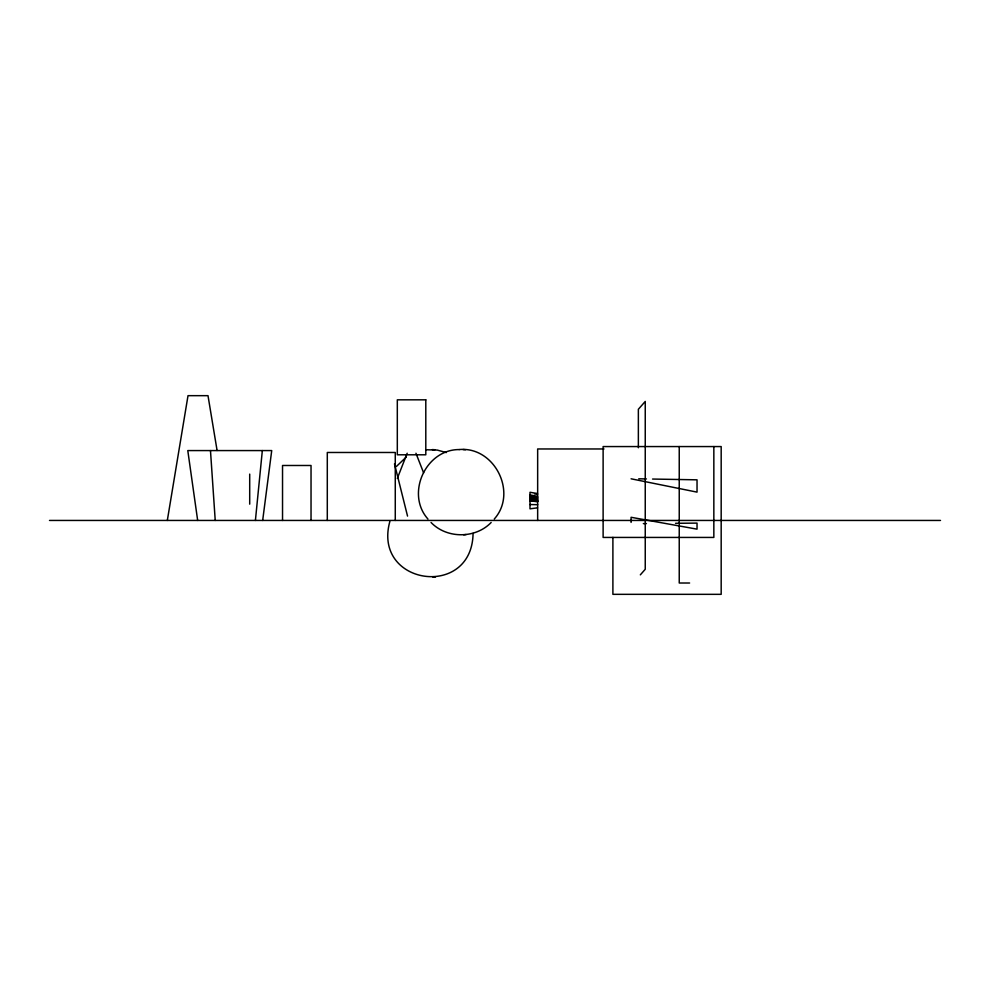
<?xml version="1.0" encoding="UTF-8"?>
<svg xmlns="http://www.w3.org/2000/svg" width="990" height="990" viewBox="0 0 990 990"><rect width="100%" height="100%" fill="white"/><g stroke="black" fill="none" stroke-linecap="round" stroke-linejoin="round"><path stroke-width="1.49" d="M255.408 520.443L262.338 450.574M262.672 520.443L271.718 450.574L187.791 450.574L197.666 520.443M167.322 520.443L188.013 395.666L207.999 395.666L217.082 450.45M389.85 521.482C372.203 585.288 472.106 599.544 473.071 533.387M397.299 478.455L407.175 453.247M494.27 519.032C517.918 492.711 494.418 446.144 459.187 449.571M396.346 466.513L406.383 456.947M640.332 574.856L645.245 569.275L645.245 401.445L638.364 409.266L638.364 447.752M491.164 522.472C475.46 538.845 446.75 538.845 431.046 522.472M537.521 507.833L529.996 508.823L529.996 492.29L537.521 493.527M463.667 534.786L466.142 534.563M432.989 577.257L435.464 577.034M426.059 449.745L437.246 450.066L446.292 452.579M459.187 449.571C425.527 449.435 405.516 493.936 427.94 519.032M643.351 523.611L646.421 523.586M675.564 523.302L697.034 523.104L697.034 529.155L631.088 517.287L631.088 522.423M603.987 448.965L537.657 448.965L537.657 520.443M49.5 520.443L940.5 520.443M689.609 583.011L679.239 583.011L679.239 446.564M638.748 478.801L646.421 478.937M652.559 479.049L697.034 479.828L697.034 492.129L631.088 478.801M529.996 504.541L537.681 504.69M537.681 501.497L529.996 500.977L537.681 501.596M463.023 449.571L465.473 449.745M432.345 449.571L434.796 449.745M537.521 499.071L529.996 498.081L537.521 499.121M534.513 493.899L537.521 494.357M529.996 494.913L537.521 496.349M415.949 453.247L423.621 472.849M394.49 463.864L407.534 516.099M210.474 450.574L215.226 520.443M713.84 446.564L713.84 537.434L603.12 537.434L603.12 446.564L721.178 446.564L721.178 594.334L612.897 594.334L612.897 537.384M395.27 520.443L395.27 452.479L327.294 452.479L327.294 520.443M311.033 520.443L311.033 465.486L282.534 465.486L282.534 520.443M249.703 474.099L249.703 504.157M425.799 399.824L397.312 399.824L397.312 454.794L425.799 454.794L425.799 399.824M537.681 500.235L529.996 499.443L537.681 500.309M537.521 498.044L529.996 496.869L537.521 498.081M537.521 497.129L529.996 495.817L537.521 497.153"/></g></svg>
